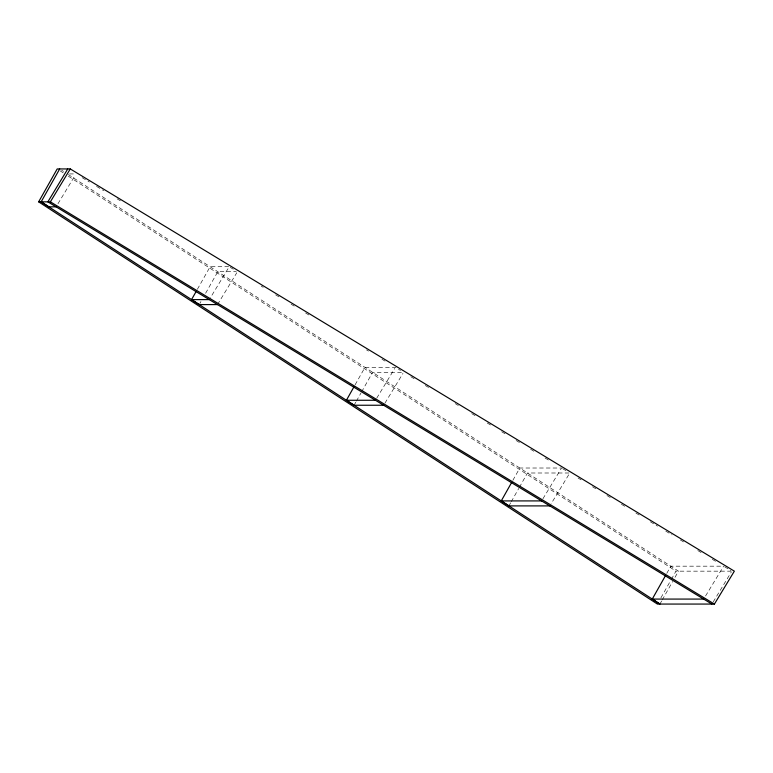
<?xml version="1.0" encoding="UTF-8"?>
<svg xmlns="http://www.w3.org/2000/svg" width="773" height="773" viewBox="0 0 773 773"><rect width="100%" height="100%" fill="white"/><g stroke="black" fill="none" stroke-linecap="round" stroke-linejoin="round"><path stroke-width="0.58" stroke-dasharray="3.87 2.9" d="M197.357 289.334L210.121 266.724L229.204 266.714L209.898 298.581M199.801 303.567L200.961 301.509M205.599 293.286L217.783 271.7L236.277 271.7M355.097 384.848L364.962 367.368L395.38 367.368L400.52 370.48M354.063 405.245L355.812 402.163M356.392 401.139L361.03 392.906M361.609 391.882L372.625 372.344L402.414 372.344M512.847 480.352L519.804 468.013L561.556 468.013L542.868 498.865M508.914 505.9L510.653 502.817M511.233 501.783L518.77 488.42M519.35 487.396L527.466 472.999L569.778 472.999L551.101 503.841M666.761 573.373L670.819 566.174L721.219 566.174M660.886 597.896L670.751 580.407M671.331 579.383L675.969 571.16L731.847 571.16M659.929 604.061L661.649 600.979M662.248 599.945L672.674 581.441M675.003 577.325L678.481 571.16L68.372 174.582M57.965 203.743L75.368 174.949M217.503 304.591L236.809 272.724M376.702 398.211L394.761 368.392M384.925 403.187L402.984 373.378M705.556 595.993L723.615 566.174M713.16 602.003L731.219 572.184M69.512 173.925L74.913 173.925M82.16 177.655L89.359 182.022M96.557 186.38L103.756 190.738M117.119 198.835L121.235 201.328M230.228 267.342L233.32 269.207M261.177 286.078L263.235 287.334M275.623 294.832L279.758 297.334M291.112 304.214L294.213 306.089M305.567 312.968L309.693 315.471M366.47 349.86L368.537 351.106M381.959 359.242L385.06 361.117M410.83 376.722L414.966 379.224M425.285 385.476L429.411 387.978M455.22 403.612L458.321 405.487M471.743 413.613L475.868 416.116M487.222 422.995L491.357 425.498M501.677 431.749L505.813 434.252M516.132 440.504L520.258 443.006M530.587 449.258L534.713 451.761M545.042 458.012L549.168 460.515M562.58 468.641L566.696 471.134M578.04 478.004L581.141 479.878M592.495 486.758L596.63 489.261M606.95 495.512L611.076 498.015M621.405 504.267L625.531 506.769M635.86 513.021L639.986 515.523M650.315 521.775L657.543 526.152M665.804 531.157L671.998 534.906M680.259 539.912L684.385 542.414M697.806 550.54L701.932 553.043M712.262 559.294L716.387 561.797M724.649 566.793L730.814 570.532M61.608 170.186L63.531 171.432M60.226 170.91L63.26 172.881M68.314 176.167L675.969 571.16"/><path stroke-width="1.16" d="M38.65 201.84L57.192 168.939L70.275 168.939L734.35 571.16L714.416 604.061L657.398 604.061L38.65 201.84L50.371 201.84L714.416 604.061M665.601 575.431L652.267 599.075L659.929 604.061L41.153 201.84L59.685 168.939M217.503 304.591L199.221 304.591L191.549 299.615L196.197 291.392M383.679 405.245L354.063 405.245L346.401 400.269L353.937 386.896M549.854 505.9L508.914 505.9L501.252 500.914L511.687 482.41M67.763 168.939L47.868 201.84L711.914 604.061M50.371 201.84L70.275 168.939M56.091 206.826L48.805 206.826L41.143 201.84M191.549 299.615L209.28 299.615M346.401 400.269L375.456 400.269M501.252 500.914L541.631 500.914M652.267 599.075L703.691 599.075"/></g></svg>
